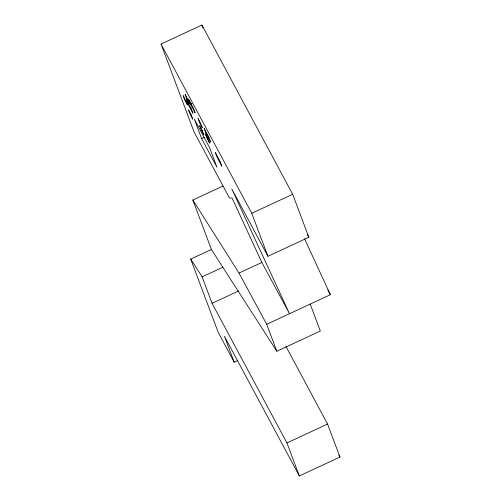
<?xml version="1.0" encoding="UTF-8"?>
<svg xmlns="http://www.w3.org/2000/svg" width="501" height="501" viewBox="0 0 501 501"><rect width="100%" height="100%" fill="white"/><g stroke="black" fill="none" stroke-linecap="round" stroke-linejoin="round"><path stroke-width="0.75" d="M161.034 44.05L201.928 25.05L292.665 194.282L308.823 237.286L267.929 256.287L231.819 188.94L289.503 313.707L261.835 262.474L232.088 198.077L229.452 197.964L194.05 131.945L161.034 44.05L251.771 213.282L267.929 256.287M190.455 104.164L188.583 99.167L193.267 107.909L195.146 112.907L190.455 104.164L191.87 103.507M201.627 138.633L194.319 119.182L209.637 147.739L216.939 167.19L201.627 138.633L204.446 137.324M310.207 304.088L320.333 331.036L276.815 351.251L211.409 249.467L192.835 200.024L223.014 185.996M251.771 213.282L292.665 194.282M237.687 360.557L234.18 362.185L218.317 332.595L190.706 259.086L211.409 249.467M190.706 259.086L202.141 276.884L222.845 267.265M192.835 200.024L239.027 273.07L261.835 262.474M285.889 346.329L327.566 424.059L339.966 457.069L299.335 475.95L286.935 442.94L212.061 303.299L238.683 290.924M276.815 351.251L266.695 324.304L330.391 294.707L304.502 238.708M286.935 442.94L327.566 424.059M327.811 289.929L330.391 294.707M239.027 273.07L266.695 324.304M307.351 234.537L308.823 237.286M338.864 455.008L339.966 457.069M299.335 475.95L224.461 336.309L234.18 362.185M201.928 25.05L203.024 27.981M202.141 276.884L212.061 303.299M208.836 137.149L204.145 128.406L206.024 133.404L210.708 142.146L208.836 137.149M187.7 99.173L185.113 94.345L186.785 98.81L189.378 103.632L187.7 99.173M200.632 123.29L198.045 118.468L199.724 122.927L202.31 127.755L200.632 123.29M207.909 138.671L205.322 133.842L207.001 138.307L209.587 143.129L207.909 138.671M220.039 161.328L215.349 152.586L217.227 157.583L221.912 166.326L220.039 161.328M191.05 108.297L186.366 99.555L188.238 104.552L192.929 113.295L191.05 108.297M202.216 130.435L199.63 125.613L201.308 130.072L203.894 134.901L202.216 130.435M185.727 100.438L183.141 95.616L184.819 100.075L187.405 104.903L185.727 100.438M191.094 114.716L188.501 109.888L190.18 114.353L192.766 119.175L191.094 114.716"/></g></svg>
